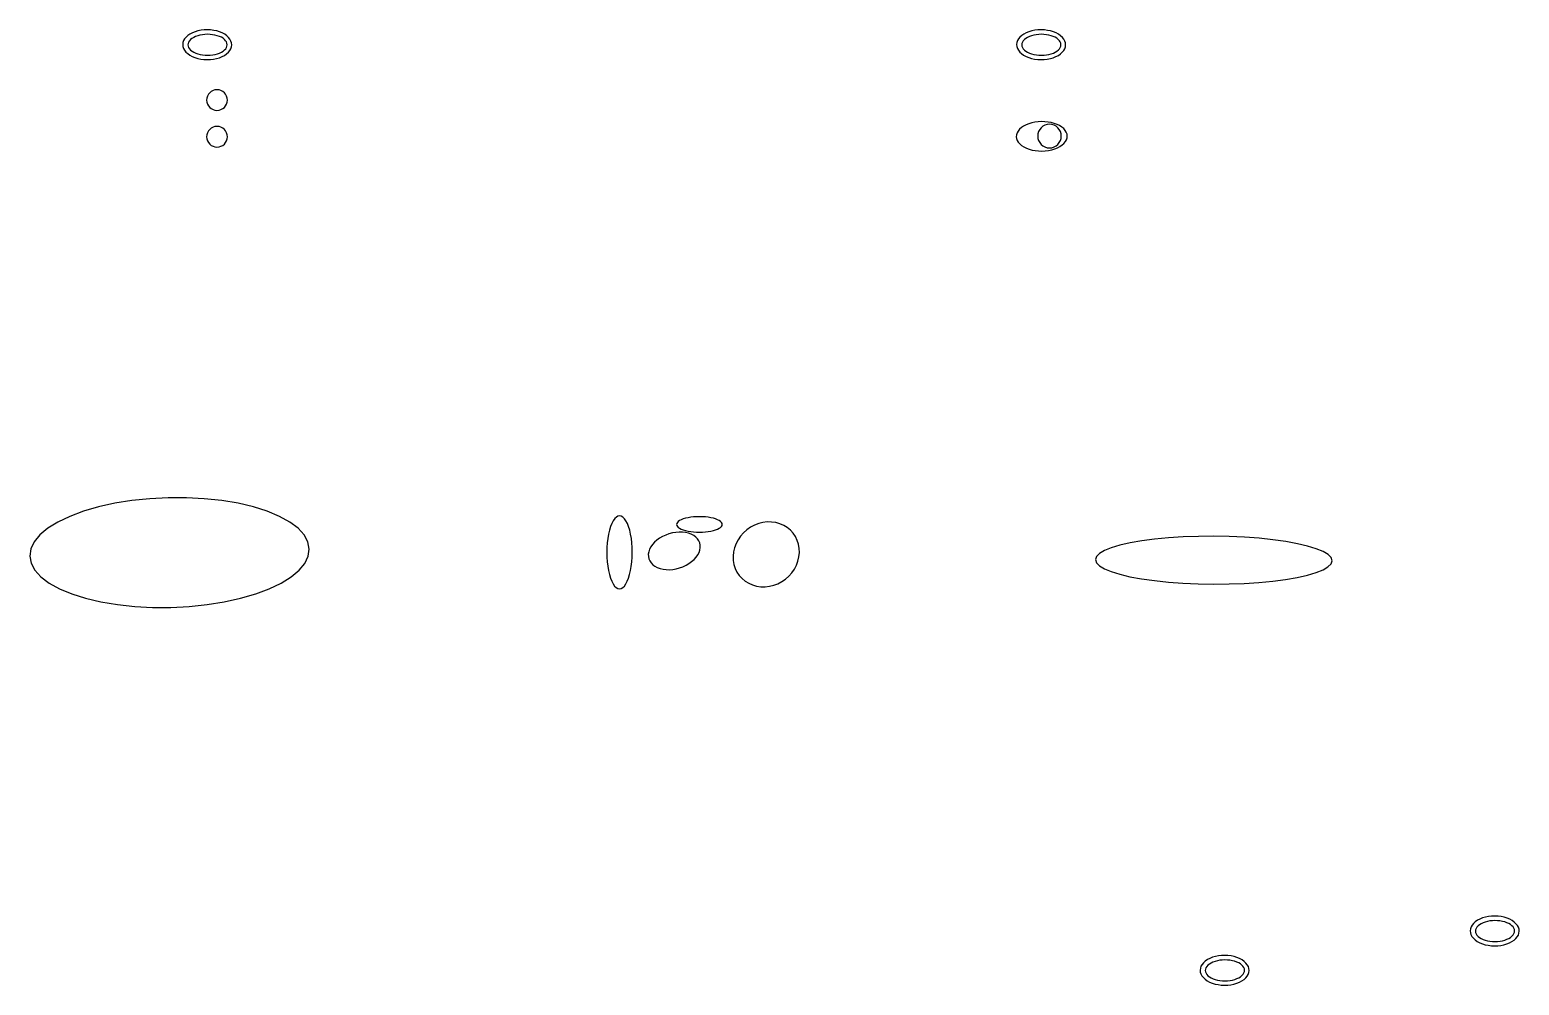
# Model space of a CAD drawing. Extents: x -4 to 217, y -26 to 302.
# Drawn here: x 41.22 to 89.31, y 147.38 to 178.23 of the extents above; entities that cross this region are included whole.
import ezdxf

# ---------------------------------------------------------------- set-up
doc = ezdxf.new("R2010")
doc.units = 0

msp = doc.modelspace()

# ---------------------------------------------------------------- linework, layer by layer
at = {"layer": 'CIRCLES'}
for p, q in [((46.937, 176.024), (46.93, 175.959)), ((46.956, 176.087), (46.937, 176.024)), ((46.987, 176.144), (46.956, 176.087)), ((47.029, 176.195), (46.987, 176.144)), ((47.079, 176.237), (47.029, 176.195)), ((47.137, 176.268), (47.079, 176.237)), ((47.2, 176.287), (47.137, 176.268)), ((47.265, 176.293), (47.2, 176.287)), ((47.33, 176.287), (47.265, 176.293)), ((47.393, 176.268), (47.33, 176.287)), ((47.451, 176.237), (47.393, 176.268)), ((47.502, 176.195), (47.451, 176.237)), ((47.543, 176.144), (47.502, 176.195)), ((47.574, 176.087), (47.543, 176.144)), ((47.593, 176.024), (47.574, 176.087)), ((47.6, 175.959), (47.593, 176.024)), ((46.93, 175.959), (46.937, 175.893)), ((46.937, 175.893), (46.956, 175.83)), ((46.956, 175.83), (46.987, 175.773)), ((46.987, 175.773), (47.029, 175.722)), ((47.029, 175.722), (47.079, 175.68)), ((47.079, 175.68), (47.137, 175.649)), ((47.137, 175.649), (47.2, 175.63)), ((47.2, 175.63), (47.265, 175.624)), ((47.265, 175.624), (47.33, 175.63)), ((47.33, 175.63), (47.393, 175.649)), ((47.393, 175.649), (47.451, 175.68)), ((47.451, 175.68), (47.502, 175.722)), ((47.502, 175.722), (47.543, 175.773)), ((47.543, 175.773), (47.574, 175.83)), ((47.574, 175.83), (47.593, 175.893)), ((47.593, 175.893), (47.6, 175.959)), ((47.137, 175.082), (47.079, 175.051)), ((47.2, 175.101), (47.137, 175.082)), ((47.265, 175.108), (47.2, 175.101)), ((47.33, 175.101), (47.265, 175.108)), ((47.393, 175.082), (47.33, 175.101)), ((47.451, 175.051), (47.393, 175.082)), ((73.877, 175.064), (73.83, 175.006)), ((73.935, 175.112), (73.877, 175.064)), ((74.001, 175.147), (73.935, 175.112)), ((74.072, 175.169), (74.001, 175.147)), ((74.147, 175.176), (74.072, 175.169)), ((74.221, 175.169), (74.147, 175.176)), ((74.293, 175.147), (74.221, 175.169)), ((74.359, 175.112), (74.293, 175.147)), ((74.417, 175.064), (74.359, 175.112)), ((74.464, 175.006), (74.417, 175.064)), ((46.937, 174.838), (46.93, 174.773)), ((46.93, 174.773), (46.937, 174.708)), ((46.956, 174.901), (46.937, 174.838)), ((46.937, 174.708), (46.956, 174.645)), ((46.987, 174.959), (46.956, 174.901)), ((46.956, 174.645), (46.987, 174.587)), ((47.029, 175.01), (46.987, 174.959)), ((46.987, 174.587), (47.029, 174.537)), ((47.079, 175.051), (47.029, 175.01)), ((47.502, 175.01), (47.451, 175.051)), ((47.543, 174.959), (47.502, 175.01)), ((47.502, 174.537), (47.543, 174.587)), ((47.574, 174.901), (47.543, 174.959)), ((47.543, 174.587), (47.574, 174.645)), ((47.593, 174.838), (47.574, 174.901)), ((47.574, 174.645), (47.593, 174.708)), ((47.6, 174.773), (47.593, 174.838)), ((47.593, 174.708), (47.6, 174.773)), ((73.773, 174.869), (73.765, 174.794)), ((73.765, 174.794), (73.773, 174.72)), ((73.794, 174.94), (73.773, 174.869)), ((73.773, 174.72), (73.794, 174.648)), ((73.83, 175.006), (73.794, 174.94)), ((73.794, 174.648), (73.83, 174.582)), ((73.83, 174.582), (73.877, 174.525)), ((74.417, 174.525), (74.464, 174.582)), ((74.499, 174.94), (74.464, 175.006)), ((74.464, 174.582), (74.499, 174.648)), ((74.521, 174.869), (74.499, 174.94)), ((74.499, 174.648), (74.521, 174.72)), ((74.528, 174.794), (74.521, 174.869)), ((74.521, 174.72), (74.528, 174.794)), ((47.029, 174.537), (47.079, 174.495)), ((47.079, 174.495), (47.137, 174.464)), ((47.137, 174.464), (47.2, 174.445)), ((47.2, 174.445), (47.265, 174.438)), ((47.265, 174.438), (47.33, 174.445)), ((47.33, 174.445), (47.393, 174.464)), ((47.393, 174.464), (47.451, 174.495)), ((47.451, 174.495), (47.502, 174.537)), ((73.877, 174.525), (73.935, 174.477)), ((73.935, 174.477), (74.001, 174.442)), ((74.001, 174.442), (74.072, 174.42)), ((74.072, 174.42), (74.147, 174.413)), ((74.147, 174.413), (74.221, 174.42)), ((74.221, 174.42), (74.293, 174.442)), ((74.293, 174.442), (74.359, 174.477)), ((74.359, 174.477), (74.417, 174.525))]:
    msp.add_line(p, q, dxfattribs=at)
at = {"layer": 'ELLIPSES'}
for p, q in [((46.267, 177.991), (46.221, 177.935)), ((46.325, 178.043), (46.267, 177.991)), ((46.393, 178.09), (46.325, 178.043)), ((46.472, 178.131), (46.393, 178.09)), ((46.512, 177.978), (46.457, 177.945)), ((46.558, 178.165), (46.472, 178.131)), ((46.574, 178.008), (46.512, 177.978)), ((46.651, 178.192), (46.558, 178.165)), ((46.642, 178.033), (46.574, 178.008)), ((46.716, 178.053), (46.642, 178.033)), ((46.749, 178.212), (46.651, 178.192)), ((46.795, 178.067), (46.716, 178.053)), ((46.851, 178.223), (46.749, 178.212)), ((46.876, 178.077), (46.795, 178.067)), ((46.954, 178.227), (46.851, 178.223)), ((46.958, 178.08), (46.876, 178.077)), ((47.058, 178.222), (46.954, 178.227)), ((47.041, 178.077), (46.958, 178.08)), ((47.122, 178.069), (47.041, 178.077)), ((47.159, 178.209), (47.058, 178.222)), ((47.2, 178.056), (47.122, 178.069)), ((47.257, 178.188), (47.159, 178.209)), ((47.275, 178.036), (47.2, 178.056)), ((47.35, 178.159), (47.257, 178.188)), ((47.344, 178.012), (47.275, 178.036)), ((47.406, 177.984), (47.344, 178.012)), ((47.435, 178.124), (47.35, 178.159)), ((47.461, 177.951), (47.406, 177.984)), ((47.513, 178.081), (47.435, 178.124)), ((47.507, 177.914), (47.461, 177.951)), ((47.581, 178.034), (47.513, 178.081)), ((47.638, 177.981), (47.581, 178.034)), ((47.683, 177.924), (47.638, 177.981)), ((73.191, 177.991), (73.145, 177.935)), ((73.249, 178.043), (73.191, 177.991)), ((73.317, 178.09), (73.249, 178.043)), ((73.396, 178.131), (73.317, 178.09)), ((73.436, 177.978), (73.381, 177.945)), ((73.482, 178.165), (73.396, 178.131)), ((73.498, 178.008), (73.436, 177.978)), ((73.575, 178.192), (73.482, 178.165)), ((73.566, 178.033), (73.498, 178.008)), ((73.64, 178.053), (73.566, 178.033)), ((73.673, 178.212), (73.575, 178.192)), ((73.719, 178.067), (73.64, 178.053)), ((73.775, 178.223), (73.673, 178.212)), ((73.8, 178.077), (73.719, 178.067)), ((73.878, 178.227), (73.775, 178.223)), ((73.882, 178.08), (73.8, 178.077)), ((73.982, 178.222), (73.878, 178.227)), ((73.965, 178.077), (73.882, 178.08)), ((74.046, 178.069), (73.965, 178.077)), ((74.083, 178.209), (73.982, 178.222)), ((74.124, 178.056), (74.046, 178.069)), ((74.181, 178.188), (74.083, 178.209)), ((74.199, 178.036), (74.124, 178.056)), ((74.274, 178.159), (74.181, 178.188)), ((74.268, 178.012), (74.199, 178.036)), ((74.33, 177.984), (74.268, 178.012)), ((74.359, 178.124), (74.274, 178.159)), ((74.385, 177.951), (74.33, 177.984)), ((74.437, 178.081), (74.359, 178.124)), ((74.431, 177.914), (74.385, 177.951)), ((74.505, 178.034), (74.437, 178.081)), ((74.562, 177.981), (74.505, 178.034)), ((74.607, 177.924), (74.562, 177.981)), ((46.166, 177.814), (46.159, 177.751)), ((46.159, 177.751), (46.165, 177.688)), ((46.165, 177.688), (46.185, 177.626)), ((46.187, 177.876), (46.166, 177.814)), ((46.185, 177.626), (46.218, 177.566)), ((46.221, 177.935), (46.187, 177.876)), ((46.218, 177.566), (46.263, 177.509)), ((46.263, 177.509), (46.32, 177.457)), ((46.333, 177.782), (46.328, 177.738)), ((46.328, 177.738), (46.333, 177.694)), ((46.349, 177.826), (46.333, 177.782)), ((46.333, 177.694), (46.35, 177.651)), ((46.375, 177.868), (46.349, 177.826)), ((46.35, 177.651), (46.377, 177.609)), ((46.411, 177.908), (46.375, 177.868)), ((46.377, 177.609), (46.413, 177.57)), ((46.457, 177.945), (46.411, 177.908)), ((46.413, 177.57), (46.46, 177.533)), ((46.46, 177.533), (46.514, 177.5)), ((46.514, 177.5), (46.577, 177.471)), ((46.577, 177.471), (46.646, 177.447)), ((47.278, 177.451), (47.347, 177.476)), ((47.347, 177.476), (47.409, 177.505)), ((47.409, 177.505), (47.463, 177.539)), ((47.463, 177.539), (47.509, 177.576)), ((47.544, 177.875), (47.507, 177.914)), ((47.509, 177.576), (47.545, 177.616)), ((47.571, 177.833), (47.544, 177.875)), ((47.545, 177.616), (47.572, 177.658)), ((47.587, 177.79), (47.571, 177.833)), ((47.572, 177.658), (47.587, 177.701)), ((47.576, 177.447), (47.634, 177.499)), ((47.593, 177.746), (47.587, 177.79)), ((47.587, 177.701), (47.593, 177.746)), ((47.634, 177.499), (47.681, 177.555)), ((47.681, 177.555), (47.714, 177.615)), ((47.716, 177.864), (47.683, 177.924)), ((47.714, 177.615), (47.735, 177.676)), ((47.736, 177.802), (47.716, 177.864)), ((47.735, 177.676), (47.742, 177.739)), ((47.742, 177.739), (47.736, 177.802)), ((73.09, 177.814), (73.083, 177.751)), ((73.083, 177.751), (73.089, 177.688)), ((73.089, 177.688), (73.109, 177.626)), ((73.111, 177.876), (73.09, 177.814)), ((73.109, 177.626), (73.142, 177.566)), ((73.145, 177.935), (73.111, 177.876)), ((73.142, 177.566), (73.187, 177.509)), ((73.187, 177.509), (73.244, 177.457)), ((73.257, 177.782), (73.252, 177.738)), ((73.252, 177.738), (73.257, 177.694)), ((73.273, 177.826), (73.257, 177.782)), ((73.257, 177.694), (73.274, 177.651)), ((73.299, 177.868), (73.273, 177.826)), ((73.274, 177.651), (73.301, 177.609)), ((73.335, 177.908), (73.299, 177.868)), ((73.301, 177.609), (73.337, 177.57)), ((73.381, 177.945), (73.335, 177.908)), ((73.337, 177.57), (73.384, 177.533)), ((73.384, 177.533), (73.438, 177.5)), ((73.438, 177.5), (73.501, 177.471)), ((73.501, 177.471), (73.57, 177.447)), ((74.202, 177.451), (74.271, 177.476)), ((74.271, 177.476), (74.333, 177.505)), ((74.333, 177.505), (74.387, 177.539)), ((74.387, 177.539), (74.433, 177.576)), ((74.468, 177.875), (74.431, 177.914)), ((74.433, 177.576), (74.469, 177.616)), ((74.495, 177.833), (74.468, 177.875)), ((74.469, 177.616), (74.496, 177.658)), ((74.511, 177.79), (74.495, 177.833)), ((74.496, 177.658), (74.511, 177.701)), ((74.5, 177.447), (74.558, 177.499)), ((74.517, 177.746), (74.511, 177.79)), ((74.511, 177.701), (74.517, 177.746)), ((74.558, 177.499), (74.605, 177.555)), ((74.605, 177.555), (74.638, 177.615)), ((74.64, 177.864), (74.607, 177.924)), ((74.638, 177.615), (74.659, 177.676)), ((74.66, 177.802), (74.64, 177.864)), ((74.659, 177.676), (74.666, 177.739)), ((74.666, 177.739), (74.66, 177.802)), ((46.32, 177.457), (46.388, 177.409)), ((46.388, 177.409), (46.466, 177.367)), ((46.466, 177.367), (46.552, 177.331)), ((46.552, 177.331), (46.644, 177.302)), ((46.644, 177.302), (46.742, 177.281)), ((46.646, 177.447), (46.72, 177.428)), ((46.72, 177.428), (46.798, 177.414)), ((46.742, 177.281), (46.844, 177.268)), ((46.798, 177.414), (46.88, 177.406)), ((46.844, 177.268), (46.947, 177.263)), ((46.88, 177.406), (46.962, 177.404)), ((46.947, 177.263), (47.05, 177.267)), ((46.962, 177.404), (47.045, 177.407)), ((47.045, 177.407), (47.126, 177.416)), ((47.05, 177.267), (47.152, 177.278)), ((47.126, 177.416), (47.204, 177.431)), ((47.152, 177.278), (47.25, 177.298)), ((47.204, 177.431), (47.278, 177.451)), ((47.25, 177.298), (47.343, 177.325)), ((47.343, 177.325), (47.43, 177.359)), ((47.43, 177.359), (47.508, 177.4)), ((47.508, 177.4), (47.576, 177.447)), ((73.244, 177.457), (73.312, 177.409)), ((73.312, 177.409), (73.39, 177.367)), ((73.39, 177.367), (73.476, 177.331)), ((73.476, 177.331), (73.568, 177.302)), ((73.568, 177.302), (73.666, 177.281)), ((73.57, 177.447), (73.644, 177.428)), ((73.644, 177.428), (73.722, 177.414)), ((73.666, 177.281), (73.768, 177.268)), ((73.722, 177.414), (73.804, 177.406)), ((73.768, 177.268), (73.871, 177.263)), ((73.804, 177.406), (73.886, 177.404)), ((73.871, 177.263), (73.974, 177.267)), ((73.886, 177.404), (73.969, 177.407)), ((73.969, 177.407), (74.05, 177.416)), ((73.974, 177.267), (74.076, 177.278)), ((74.05, 177.416), (74.128, 177.431)), ((74.076, 177.278), (74.174, 177.298)), ((74.128, 177.431), (74.202, 177.451)), ((74.174, 177.298), (74.267, 177.325)), ((74.267, 177.325), (74.354, 177.359)), ((74.354, 177.359), (74.432, 177.4)), ((74.432, 177.4), (74.5, 177.447)), ((73.238, 175.067), (73.179, 175.014)), ((73.308, 175.114), (73.238, 175.067)), ((73.389, 175.156), (73.308, 175.114)), ((73.478, 175.192), (73.389, 175.156)), ((73.574, 175.221), (73.478, 175.192)), ((73.676, 175.243), (73.574, 175.221)), ((73.781, 175.256), (73.676, 175.243)), ((73.889, 175.262), (73.781, 175.256)), ((73.997, 175.259), (73.889, 175.262)), ((74.102, 175.249), (73.997, 175.259)), ((74.205, 175.23), (74.102, 175.249)), ((74.302, 175.204), (74.205, 175.23)), ((74.392, 175.171), (74.302, 175.204)), ((74.474, 175.131), (74.392, 175.171)), ((74.545, 175.085), (74.474, 175.131)), ((74.606, 175.035), (74.545, 175.085)), ((73.078, 174.837), (73.072, 174.775)), ((73.072, 174.775), (73.08, 174.713)), ((73.098, 174.899), (73.078, 174.837)), ((73.08, 174.713), (73.102, 174.653)), ((73.132, 174.958), (73.098, 174.899)), ((73.102, 174.653), (73.137, 174.595)), ((73.179, 175.014), (73.132, 174.958)), ((73.137, 174.595), (73.186, 174.54)), ((74.654, 174.98), (74.606, 175.035)), ((74.613, 174.56), (74.66, 174.616)), ((74.69, 174.921), (74.654, 174.98)), ((74.66, 174.616), (74.693, 174.676)), ((74.712, 174.861), (74.69, 174.921)), ((74.693, 174.676), (74.714, 174.737)), ((74.72, 174.799), (74.712, 174.861)), ((74.714, 174.737), (74.72, 174.799)), ((73.186, 174.54), (73.246, 174.489)), ((73.246, 174.489), (73.318, 174.443)), ((73.318, 174.443), (73.4, 174.403)), ((73.4, 174.403), (73.49, 174.37)), ((73.49, 174.37), (73.587, 174.344)), ((73.587, 174.344), (73.689, 174.326)), ((73.689, 174.326), (73.795, 174.315)), ((73.795, 174.315), (73.903, 174.312)), ((73.903, 174.312), (74.01, 174.318)), ((74.01, 174.318), (74.116, 174.332)), ((74.116, 174.332), (74.217, 174.353)), ((74.217, 174.353), (74.314, 174.382)), ((74.314, 174.382), (74.403, 174.418)), ((74.403, 174.418), (74.483, 174.46)), ((74.483, 174.46), (74.554, 174.508)), ((74.554, 174.508), (74.613, 174.56)), ((45.098, 163.085), (44.52, 163.025)), ((45.686, 163.115), (45.098, 163.085)), ((46.276, 163.115), (45.686, 163.115)), ((46.856, 163.085), (46.276, 163.115)), ((47.416, 163.025), (46.856, 163.085)), ((42.949, 162.68), (42.51, 162.516)), ((43.437, 162.821), (42.949, 162.68)), ((43.963, 162.937), (43.437, 162.821)), ((44.52, 163.025), (43.963, 162.937)), ((47.948, 162.936), (47.416, 163.025)), ((48.442, 162.819), (47.948, 162.936)), ((48.89, 162.678), (48.442, 162.819)), ((49.283, 162.514), (48.89, 162.678)), ((41.802, 162.131), (41.546, 161.916)), ((42.125, 162.332), (41.802, 162.131)), ((42.51, 162.516), (42.125, 162.332)), ((49.616, 162.33), (49.283, 162.514)), ((49.882, 162.129), (49.616, 162.33)), ((50.078, 161.914), (49.882, 162.129)), ((59.976, 162.186), (59.94, 162.07)), ((60.017, 162.287), (59.976, 162.186)), ((60.061, 162.373), (60.017, 162.287)), ((60.11, 162.441), (60.061, 162.373)), ((60.161, 162.49), (60.11, 162.441)), ((60.213, 162.52), (60.161, 162.49)), ((60.267, 162.53), (60.213, 162.52)), ((60.32, 162.52), (60.267, 162.53)), ((60.373, 162.49), (60.32, 162.52)), ((60.424, 162.44), (60.373, 162.49)), ((60.471, 162.372), (60.424, 162.44)), ((60.516, 162.286), (60.471, 162.372)), ((60.556, 162.184), (60.516, 162.286)), ((60.591, 162.069), (60.556, 162.184)), ((62.112, 162.288), (62.105, 162.256)), ((62.105, 162.256), (62.112, 162.224)), ((62.13, 162.32), (62.112, 162.288)), ((62.112, 162.224), (62.13, 162.192)), ((62.161, 162.351), (62.13, 162.32)), ((62.13, 162.192), (62.161, 162.161)), ((62.204, 162.38), (62.161, 162.351)), ((62.161, 162.161), (62.204, 162.132)), ((62.258, 162.407), (62.204, 162.38)), ((62.204, 162.132), (62.258, 162.105)), ((62.322, 162.432), (62.258, 162.407)), ((62.258, 162.105), (62.322, 162.08)), ((62.394, 162.453), (62.322, 162.432)), ((62.322, 162.08), (62.394, 162.059)), ((62.475, 162.471), (62.394, 162.453)), ((62.561, 162.486), (62.475, 162.471)), ((62.653, 162.496), (62.561, 162.486)), ((62.747, 162.502), (62.653, 162.496)), ((62.844, 162.505), (62.747, 162.502)), ((62.94, 162.502), (62.844, 162.505)), ((63.035, 162.496), (62.94, 162.502)), ((63.126, 162.486), (63.035, 162.496)), ((63.213, 162.471), (63.126, 162.486)), ((63.293, 162.453), (63.213, 162.471)), ((63.366, 162.432), (63.293, 162.453)), ((63.293, 162.059), (63.366, 162.08)), ((63.43, 162.407), (63.366, 162.432)), ((63.366, 162.08), (63.43, 162.105)), ((63.483, 162.38), (63.43, 162.407)), ((63.43, 162.105), (63.483, 162.132)), ((63.526, 162.351), (63.483, 162.38)), ((63.483, 162.132), (63.526, 162.161)), ((63.557, 162.32), (63.526, 162.351)), ((63.526, 162.161), (63.557, 162.192)), ((63.576, 162.288), (63.557, 162.32)), ((63.557, 162.192), (63.576, 162.224)), ((63.582, 162.256), (63.576, 162.288)), ((63.576, 162.224), (63.582, 162.256)), ((64.375, 162.083), (64.267, 161.987)), ((64.494, 162.165), (64.375, 162.083)), ((64.622, 162.232), (64.494, 162.165)), ((64.756, 162.283), (64.622, 162.232)), ((64.894, 162.317), (64.756, 162.283)), ((65.034, 162.334), (64.894, 162.317)), ((65.173, 162.332), (65.034, 162.334)), ((65.309, 162.313), (65.173, 162.332)), ((65.44, 162.276), (65.309, 162.313)), ((65.564, 162.222), (65.44, 162.276)), ((65.678, 162.152), (65.564, 162.222)), ((65.78, 162.067), (65.678, 162.152)), ((41.362, 161.692), (41.253, 161.462)), ((41.546, 161.916), (41.362, 161.692)), ((50.199, 161.69), (50.078, 161.914)), ((50.243, 161.46), (50.199, 161.69)), ((59.868, 161.658), (59.858, 161.507)), ((59.886, 161.804), (59.868, 161.658)), ((59.91, 161.942), (59.886, 161.804)), ((59.94, 162.07), (59.91, 161.942)), ((60.62, 161.94), (60.591, 162.069)), ((60.644, 161.802), (60.62, 161.94)), ((60.661, 161.656), (60.644, 161.802)), ((60.671, 161.505), (60.661, 161.656)), ((61.328, 161.607), (61.274, 161.531)), ((61.394, 161.68), (61.328, 161.607)), ((61.471, 161.748), (61.394, 161.68)), ((61.558, 161.81), (61.471, 161.748)), ((61.652, 161.865), (61.558, 161.81)), ((61.754, 161.912), (61.652, 161.865)), ((61.86, 161.95), (61.754, 161.912)), ((61.968, 161.979), (61.86, 161.95)), ((62.078, 161.998), (61.968, 161.979)), ((62.188, 162.007), (62.078, 161.998)), ((62.294, 162.005), (62.188, 162.007)), ((62.396, 161.993), (62.294, 162.005)), ((62.394, 162.059), (62.475, 162.041)), ((62.492, 161.971), (62.396, 161.993)), ((62.475, 162.041), (62.561, 162.027)), ((62.58, 161.939), (62.492, 161.971)), ((62.561, 162.027), (62.653, 162.016)), ((62.658, 161.898), (62.58, 161.939)), ((62.653, 162.016), (62.747, 162.01)), ((62.726, 161.848), (62.658, 161.898)), ((62.782, 161.791), (62.726, 161.848)), ((62.747, 162.01), (62.844, 162.008)), ((62.825, 161.727), (62.782, 161.791)), ((62.854, 161.658), (62.825, 161.727)), ((62.844, 162.008), (62.94, 162.01)), ((62.87, 161.584), (62.854, 161.658)), ((62.94, 162.01), (63.035, 162.016)), ((63.035, 162.016), (63.126, 162.027)), ((63.126, 162.027), (63.213, 162.041)), ((63.213, 162.041), (63.293, 162.059)), ((64.024, 161.635), (63.975, 161.503)), ((64.09, 161.761), (64.024, 161.635)), ((64.171, 161.879), (64.09, 161.761)), ((64.267, 161.987), (64.171, 161.879)), ((65.869, 161.969), (65.78, 162.067)), ((65.943, 161.86), (65.869, 161.969)), ((66.001, 161.74), (65.943, 161.86)), ((66.041, 161.613), (66.001, 161.74)), ((66.064, 161.48), (66.041, 161.613)), ((76.75, 161.658), (76.42, 161.584)), ((77.126, 161.723), (76.75, 161.658)), ((77.542, 161.777), (77.126, 161.723)), ((77.99, 161.82), (77.542, 161.777)), ((78.464, 161.85), (77.99, 161.82)), ((78.954, 161.867), (78.464, 161.85)), ((79.453, 161.872), (78.954, 161.867)), ((79.951, 161.863), (79.453, 161.872)), ((80.441, 161.841), (79.951, 161.863)), ((80.915, 161.806), (80.441, 161.841)), ((81.363, 161.759), (80.915, 161.806)), ((81.778, 161.701), (81.363, 161.759)), ((82.153, 161.633), (81.778, 161.701)), ((82.482, 161.555), (82.153, 161.633)), ((41.253, 161.462), (41.22, 161.23)), ((41.22, 161.23), (41.264, 161)), ((50.101, 160.998), (50.21, 161.228)), ((50.21, 161.228), (50.243, 161.46)), ((59.858, 161.507), (59.854, 161.354)), ((59.854, 161.354), (59.857, 161.2)), ((59.857, 161.2), (59.867, 161.049)), ((60.659, 161.047), (60.67, 161.198)), ((60.67, 161.198), (60.674, 161.352)), ((60.674, 161.352), (60.671, 161.505)), ((61.205, 161.373), (61.192, 161.294)), ((61.192, 161.294), (61.193, 161.217)), ((61.193, 161.217), (61.208, 161.143)), ((61.233, 161.453), (61.205, 161.373)), ((61.208, 161.143), (61.238, 161.074)), ((61.274, 161.531), (61.233, 161.453)), ((62.592, 161.053), (62.669, 161.121)), ((62.669, 161.121), (62.735, 161.193)), ((62.735, 161.193), (62.789, 161.27)), ((62.789, 161.27), (62.83, 161.348)), ((62.83, 161.348), (62.858, 161.428)), ((62.858, 161.428), (62.871, 161.506)), ((62.871, 161.506), (62.87, 161.584)), ((63.943, 161.368), (63.929, 161.231)), ((63.929, 161.231), (63.934, 161.095)), ((63.975, 161.503), (63.943, 161.368)), ((66.023, 161.071), (66.055, 161.207)), ((66.055, 161.207), (66.069, 161.344)), ((66.069, 161.344), (66.064, 161.48)), ((75.662, 161.219), (75.628, 161.118)), ((75.628, 161.118), (75.661, 161.017)), ((75.76, 161.317), (75.662, 161.219)), ((75.921, 161.412), (75.76, 161.317)), ((76.142, 161.502), (75.921, 161.412)), ((76.42, 161.584), (76.142, 161.502)), ((82.76, 161.47), (82.482, 161.555)), ((82.98, 161.379), (82.76, 161.47)), ((83.141, 161.282), (82.98, 161.379)), ((83.238, 161.183), (83.141, 161.282)), ((83.27, 161.082), (83.238, 161.183)), ((41.264, 161), (41.385, 160.776)), ((41.385, 160.776), (41.581, 160.561)), ((49.661, 160.559), (49.917, 160.774)), ((49.917, 160.774), (50.101, 160.998)), ((59.867, 161.049), (59.884, 160.903)), ((59.884, 160.903), (59.907, 160.765)), ((59.907, 160.765), (59.936, 160.637)), ((59.936, 160.637), (59.972, 160.521)), ((60.552, 160.52), (60.587, 160.635)), ((60.587, 160.635), (60.617, 160.763)), ((60.617, 160.763), (60.641, 160.901)), ((60.641, 160.901), (60.659, 161.047)), ((61.238, 161.074), (61.281, 161.01)), ((61.281, 161.01), (61.337, 160.952)), ((61.337, 160.952), (61.404, 160.903)), ((61.404, 160.903), (61.483, 160.862)), ((61.483, 160.862), (61.571, 160.83)), ((61.571, 160.83), (61.667, 160.808)), ((61.667, 160.808), (61.769, 160.796)), ((61.769, 160.796), (61.875, 160.794)), ((61.875, 160.794), (61.984, 160.803)), ((61.984, 160.803), (62.094, 160.822)), ((62.094, 160.822), (62.203, 160.851)), ((62.203, 160.851), (62.309, 160.889)), ((62.309, 160.889), (62.41, 160.936)), ((62.41, 160.936), (62.505, 160.991)), ((62.505, 160.991), (62.592, 161.053)), ((63.934, 161.095), (63.957, 160.962)), ((63.957, 160.962), (63.998, 160.835)), ((63.998, 160.835), (64.055, 160.715)), ((64.055, 160.715), (64.129, 160.605)), ((65.731, 160.588), (65.827, 160.695)), ((65.827, 160.695), (65.908, 160.813)), ((65.908, 160.813), (65.974, 160.939)), ((65.974, 160.939), (66.023, 161.071)), ((75.661, 161.017), (75.758, 160.918)), ((75.758, 160.918), (75.918, 160.822)), ((75.918, 160.822), (76.138, 160.73)), ((76.138, 160.73), (76.416, 160.645)), ((76.416, 160.645), (76.745, 160.568)), ((82.478, 160.616), (82.756, 160.699)), ((82.756, 160.699), (82.978, 160.788)), ((82.978, 160.788), (83.139, 160.883)), ((83.139, 160.883), (83.237, 160.982)), ((83.237, 160.982), (83.27, 161.082)), ((41.581, 160.561), (41.847, 160.36)), ((41.847, 160.36), (42.18, 160.176)), ((42.18, 160.176), (42.573, 160.012)), ((48.514, 160.01), (48.954, 160.174)), ((48.954, 160.174), (49.338, 160.358)), ((49.338, 160.358), (49.661, 160.559)), ((59.972, 160.521), (60.012, 160.419)), ((60.012, 160.419), (60.056, 160.334)), ((60.056, 160.334), (60.104, 160.266)), ((60.104, 160.266), (60.155, 160.216)), ((60.155, 160.216), (60.207, 160.186)), ((60.207, 160.186), (60.261, 160.176)), ((60.261, 160.176), (60.314, 160.185)), ((60.314, 160.185), (60.367, 160.215)), ((60.367, 160.215), (60.418, 160.265)), ((60.418, 160.265), (60.466, 160.333)), ((60.466, 160.333), (60.511, 160.418)), ((60.511, 160.418), (60.552, 160.52)), ((64.129, 160.605), (64.218, 160.507)), ((64.218, 160.507), (64.321, 160.423)), ((64.321, 160.423), (64.434, 160.353)), ((64.434, 160.353), (64.558, 160.299)), ((64.558, 160.299), (64.689, 160.262)), ((64.689, 160.262), (64.825, 160.243)), ((64.825, 160.243), (64.965, 160.241)), ((64.965, 160.241), (65.104, 160.257)), ((65.104, 160.257), (65.243, 160.291)), ((65.243, 160.291), (65.377, 160.342)), ((65.377, 160.342), (65.504, 160.41)), ((65.504, 160.41), (65.623, 160.492)), ((65.623, 160.492), (65.731, 160.588)), ((76.745, 160.568), (77.12, 160.499)), ((77.12, 160.499), (77.536, 160.441)), ((77.536, 160.441), (77.984, 160.394)), ((77.984, 160.394), (78.457, 160.36)), ((78.457, 160.36), (78.947, 160.338)), ((78.947, 160.338), (79.445, 160.329)), ((79.445, 160.329), (79.944, 160.333)), ((79.944, 160.333), (80.434, 160.35)), ((80.434, 160.35), (80.908, 160.381)), ((80.908, 160.381), (81.356, 160.423)), ((81.356, 160.423), (81.772, 160.477)), ((81.772, 160.477), (82.148, 160.542)), ((82.148, 160.542), (82.478, 160.616)), ((42.573, 160.012), (43.021, 159.871)), ((43.021, 159.871), (43.515, 159.754)), ((43.515, 159.754), (44.047, 159.666)), ((46.943, 159.665), (47.5, 159.753)), ((47.5, 159.753), (48.026, 159.869)), ((48.026, 159.869), (48.514, 160.01)), ((44.047, 159.666), (44.607, 159.605)), ((44.607, 159.605), (45.187, 159.575)), ((45.187, 159.575), (45.777, 159.575)), ((45.777, 159.575), (46.365, 159.605)), ((46.365, 159.605), (46.943, 159.665)), ((88.222, 149.575), (88.129, 149.548)), ((88.321, 149.595), (88.222, 149.575)), ((88.422, 149.606), (88.321, 149.595)), ((88.526, 149.609), (88.422, 149.606)), ((88.629, 149.605), (88.526, 149.609)), ((88.73, 149.591), (88.629, 149.605)), ((88.828, 149.57), (88.73, 149.591)), ((87.738, 149.197), (87.73, 149.134)), ((87.73, 149.134), (87.737, 149.071)), ((87.758, 149.258), (87.738, 149.197)), ((87.792, 149.318), (87.758, 149.258)), ((87.838, 149.374), (87.792, 149.318)), ((87.896, 149.426), (87.838, 149.374)), ((87.965, 149.473), (87.896, 149.426)), ((87.904, 149.165), (87.899, 149.121)), ((87.899, 149.121), (87.905, 149.077)), ((87.92, 149.208), (87.904, 149.165)), ((87.946, 149.25), (87.92, 149.208)), ((87.983, 149.29), (87.946, 149.25)), ((88.043, 149.514), (87.965, 149.473)), ((88.029, 149.327), (87.983, 149.29)), ((88.083, 149.361), (88.029, 149.327)), ((88.129, 149.548), (88.043, 149.514)), ((88.145, 149.39), (88.083, 149.361)), ((88.214, 149.415), (88.145, 149.39)), ((88.288, 149.435), (88.214, 149.415)), ((88.366, 149.45), (88.288, 149.435)), ((88.447, 149.459), (88.366, 149.45)), ((88.53, 149.463), (88.447, 149.459)), ((88.612, 149.46), (88.53, 149.463)), ((88.693, 149.452), (88.612, 149.46)), ((88.772, 149.438), (88.693, 149.452)), ((88.846, 149.419), (88.772, 149.438)), ((88.921, 149.542), (88.828, 149.57)), ((88.915, 149.395), (88.846, 149.419)), ((88.977, 149.366), (88.915, 149.395)), ((89.007, 149.506), (88.921, 149.542)), ((89.032, 149.333), (88.977, 149.366)), ((89.084, 149.464), (89.007, 149.506)), ((89.078, 149.297), (89.032, 149.333)), ((89.115, 149.257), (89.078, 149.297)), ((89.152, 149.416), (89.084, 149.464)), ((89.142, 149.216), (89.115, 149.257)), ((89.158, 149.172), (89.142, 149.216)), ((89.209, 149.363), (89.152, 149.416)), ((89.164, 149.128), (89.158, 149.172)), ((89.159, 149.084), (89.164, 149.128)), ((89.255, 149.307), (89.209, 149.363)), ((89.288, 149.247), (89.255, 149.307)), ((89.307, 149.185), (89.288, 149.247)), ((89.306, 149.059), (89.314, 149.122)), ((89.314, 149.122), (89.307, 149.185)), ((87.737, 149.071), (87.756, 149.009)), ((87.756, 149.009), (87.789, 148.949)), ((87.789, 148.949), (87.835, 148.892)), ((87.835, 148.892), (87.892, 148.839)), ((87.892, 148.839), (87.96, 148.791)), ((87.905, 149.077), (87.921, 149.033)), ((87.921, 149.033), (87.948, 148.992)), ((87.948, 148.992), (87.985, 148.952)), ((87.96, 148.791), (88.037, 148.749)), ((87.985, 148.952), (88.031, 148.916)), ((88.031, 148.916), (88.086, 148.883)), ((88.037, 148.749), (88.123, 148.714)), ((88.086, 148.883), (88.148, 148.854)), ((88.123, 148.714), (88.216, 148.685)), ((88.148, 148.854), (88.217, 148.83)), ((88.216, 148.685), (88.314, 148.664)), ((88.217, 148.83), (88.291, 148.811)), ((88.291, 148.811), (88.37, 148.797)), ((88.314, 148.664), (88.415, 148.651)), ((88.37, 148.797), (88.451, 148.789)), ((88.415, 148.651), (88.518, 148.646)), ((88.451, 148.789), (88.533, 148.786)), ((88.518, 148.646), (88.622, 148.65)), ((88.533, 148.786), (88.616, 148.79)), ((88.616, 148.79), (88.697, 148.799)), ((88.622, 148.65), (88.723, 148.661)), ((88.697, 148.799), (88.775, 148.814)), ((88.723, 148.661), (88.822, 148.681)), ((88.775, 148.814), (88.849, 148.834)), ((88.822, 148.681), (88.915, 148.708)), ((88.849, 148.834), (88.918, 148.859)), ((88.915, 148.708), (89.001, 148.742)), ((88.918, 148.859), (88.98, 148.888)), ((88.98, 148.888), (89.034, 148.922)), ((89.001, 148.742), (89.079, 148.783)), ((89.034, 148.922), (89.08, 148.959)), ((89.079, 148.783), (89.148, 148.83)), ((89.08, 148.959), (89.117, 148.999)), ((89.117, 148.999), (89.143, 149.041)), ((89.143, 149.041), (89.159, 149.084)), ((89.148, 148.83), (89.206, 148.882)), ((89.206, 148.882), (89.252, 148.938)), ((89.252, 148.938), (89.286, 148.997)), ((89.286, 148.997), (89.306, 149.059)), ((79.176, 148.156), (79.118, 148.104)), ((79.244, 148.203), (79.176, 148.156)), ((79.322, 148.244), (79.244, 148.203)), ((79.409, 148.278), (79.322, 148.244)), ((79.502, 148.305), (79.409, 148.278)), ((79.493, 148.145), (79.424, 148.12)), ((79.567, 148.165), (79.493, 148.145)), ((79.6, 148.325), (79.502, 148.305)), ((79.645, 148.18), (79.567, 148.165)), ((79.702, 148.336), (79.6, 148.325)), ((79.726, 148.189), (79.645, 148.18)), ((79.805, 148.339), (79.702, 148.336)), ((79.809, 148.193), (79.726, 148.189)), ((79.908, 148.335), (79.805, 148.339)), ((79.891, 148.19), (79.809, 148.193)), ((79.973, 148.182), (79.891, 148.19)), ((80.01, 148.321), (79.908, 148.335)), ((80.051, 148.168), (79.973, 148.182)), ((80.108, 148.3), (80.01, 148.321)), ((80.125, 148.149), (80.051, 148.168)), ((80.2, 148.272), (80.108, 148.3)), ((80.194, 148.125), (80.125, 148.149)), ((80.286, 148.236), (80.2, 148.272)), ((80.364, 148.194), (80.286, 148.236)), ((80.432, 148.146), (80.364, 148.194)), ((80.489, 148.093), (80.432, 148.146)), ((79.017, 147.927), (79.01, 147.864)), ((79.01, 147.864), (79.016, 147.801)), ((79.016, 147.801), (79.036, 147.739)), ((79.038, 147.988), (79.017, 147.927)), ((79.036, 147.739), (79.069, 147.679)), ((79.071, 148.048), (79.038, 147.988)), ((79.069, 147.679), (79.114, 147.622)), ((79.118, 148.104), (79.071, 148.048)), ((79.183, 147.895), (79.178, 147.851)), ((79.178, 147.851), (79.184, 147.807)), ((79.199, 147.938), (79.183, 147.895)), ((79.184, 147.807), (79.2, 147.763)), ((79.226, 147.98), (79.199, 147.938)), ((79.2, 147.763), (79.227, 147.722)), ((79.262, 148.02), (79.226, 147.98)), ((79.227, 147.722), (79.264, 147.682)), ((79.308, 148.057), (79.262, 148.02)), ((79.264, 147.682), (79.31, 147.646)), ((79.362, 148.091), (79.308, 148.057)), ((79.424, 148.12), (79.362, 148.091)), ((80.257, 148.096), (80.194, 148.125)), ((80.311, 148.063), (80.257, 148.096)), ((80.259, 147.618), (80.314, 147.652)), ((80.358, 148.027), (80.311, 148.063)), ((80.314, 147.652), (80.36, 147.689)), ((80.394, 147.987), (80.358, 148.027)), ((80.36, 147.689), (80.396, 147.729)), ((80.421, 147.946), (80.394, 147.987)), ((80.396, 147.729), (80.422, 147.771)), ((80.438, 147.902), (80.421, 147.946)), ((80.422, 147.771), (80.438, 147.814)), ((80.443, 147.858), (80.438, 147.902)), ((80.438, 147.814), (80.443, 147.858)), ((80.485, 147.612), (80.531, 147.668)), ((80.534, 148.037), (80.489, 148.093)), ((80.531, 147.668), (80.565, 147.727)), ((80.567, 147.977), (80.534, 148.037)), ((80.565, 147.727), (80.586, 147.789)), ((80.587, 147.915), (80.567, 147.977)), ((80.586, 147.789), (80.593, 147.852)), ((80.593, 147.852), (80.587, 147.915)), ((79.114, 147.622), (79.171, 147.569)), ((79.171, 147.569), (79.239, 147.521)), ((79.239, 147.521), (79.317, 147.479)), ((79.31, 147.646), (79.365, 147.613)), ((79.317, 147.479), (79.402, 147.444)), ((79.365, 147.613), (79.427, 147.584)), ((79.402, 147.444), (79.495, 147.415)), ((79.427, 147.584), (79.496, 147.56)), ((79.495, 147.415), (79.593, 147.394)), ((79.496, 147.56), (79.571, 147.541)), ((79.571, 147.541), (79.649, 147.527)), ((79.593, 147.394), (79.694, 147.381)), ((79.649, 147.527), (79.73, 147.519)), ((79.694, 147.381), (79.798, 147.376)), ((79.73, 147.519), (79.813, 147.516)), ((79.798, 147.376), (79.901, 147.38)), ((79.813, 147.516), (79.895, 147.52)), ((79.895, 147.52), (79.976, 147.529)), ((79.901, 147.38), (80.003, 147.391)), ((79.976, 147.529), (80.055, 147.544)), ((80.003, 147.391), (80.101, 147.411)), ((80.055, 147.544), (80.129, 147.564)), ((80.101, 147.411), (80.194, 147.438)), ((80.129, 147.564), (80.197, 147.589)), ((80.194, 147.438), (80.28, 147.472)), ((80.197, 147.589), (80.259, 147.618)), ((80.28, 147.472), (80.359, 147.513)), ((80.359, 147.513), (80.427, 147.56)), ((80.427, 147.56), (80.485, 147.612))]:
    msp.add_line(p, q, dxfattribs=at)

doc.saveas('drawing.dxf')
